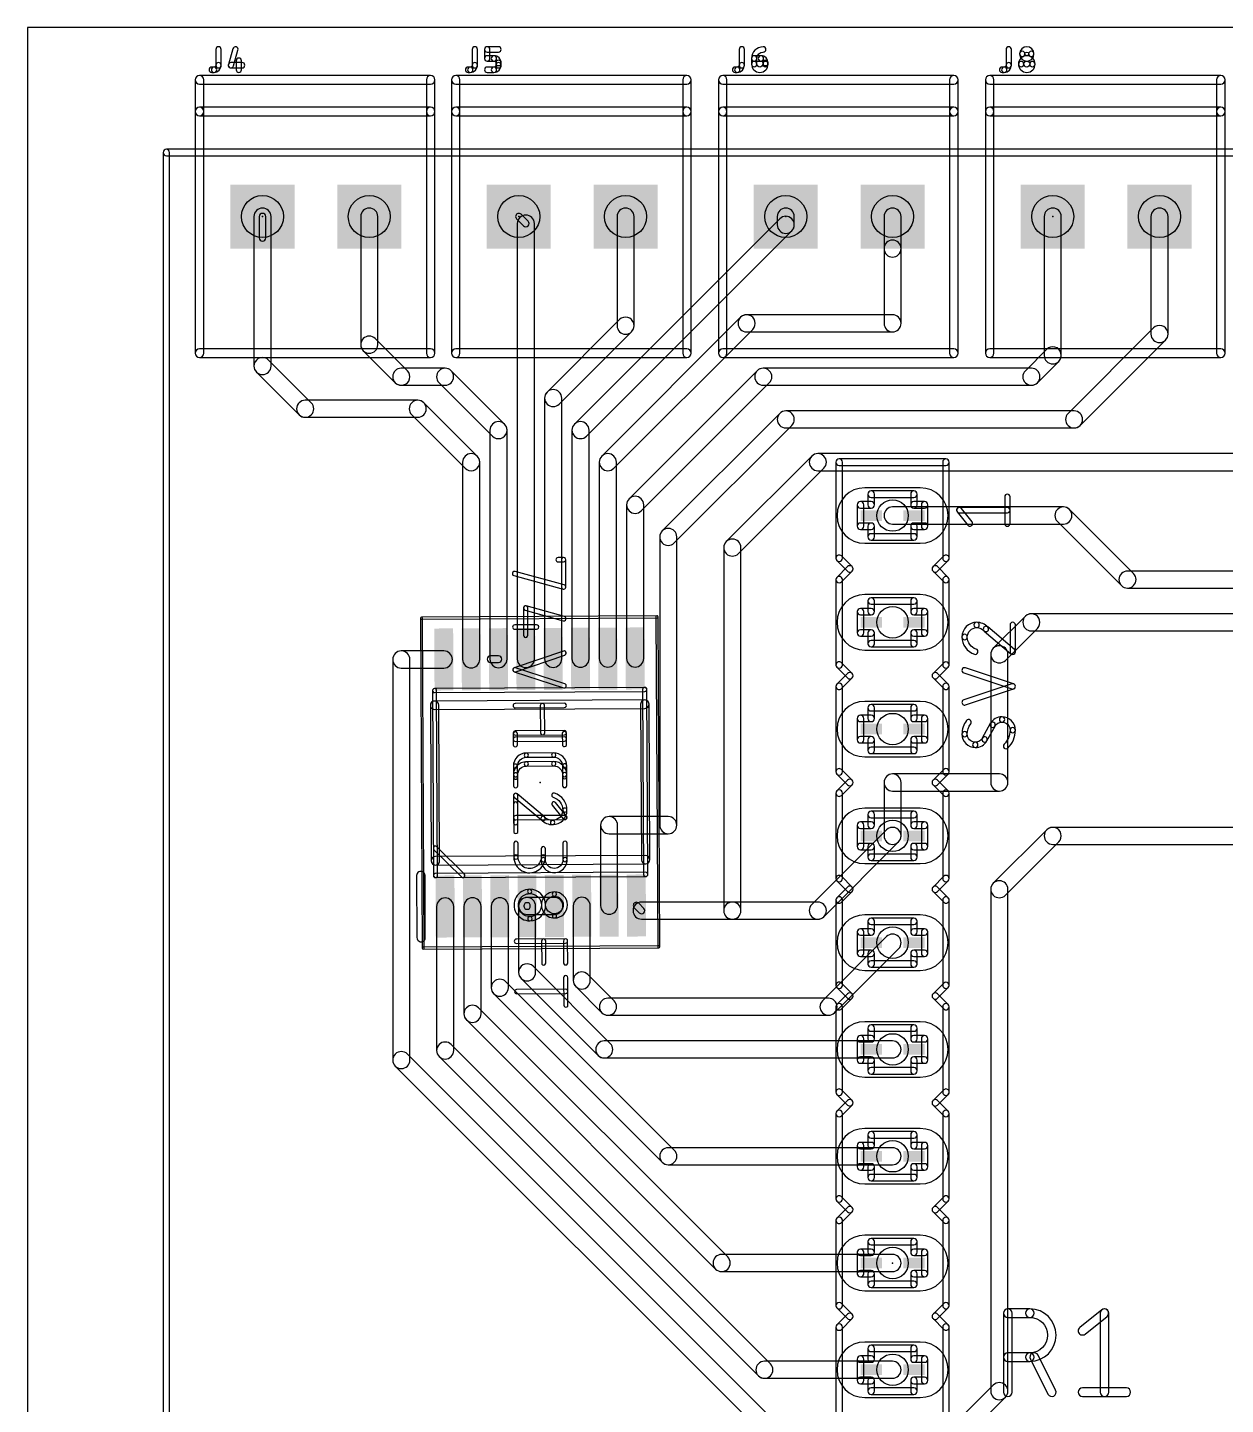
# Model space of a CAD drawing. Extents: x 0.21 to 1.9, y 0.09 to 2.16.
# Drawn here: x 0.21 to 1.332, y 0.868 to 2.157 of the extents above; entities that cross this region are included whole.
import ezdxf

# ---------------------------------------------------------------- set-up
doc = ezdxf.new("R2010")
doc.units = 0
for name, color, linetype in [('1', 22, 'CONTINUOUS'), ('17', 82, 'CONTINUOUS'), ('20', 30, 'CONTINUOUS'), ('21', 220, 'CONTINUOUS'), ('23', 7, 'CONTINUOUS'), ('25', 220, 'CONTINUOUS'), ('27', 220, 'CONTINUOUS'), ('51', 220, 'CONTINUOUS')]:
    doc.layers.add(name, color=color, linetype=linetype)

# ---------------------------------------------------------------- blocks, each defined once
blk = doc.blocks.new('RECT')
blk.add_solid([(-0.5, -0.5), (0.5, -0.5), (-0.5, 0.5), (0.5, 0.5)])
blk = doc.blocks.new('SQUAREP')
blk.add_solid([(-0.5, -0.5), (0.5, -0.5), (-0.5, 0.5), (0.5, 0.5)])
blk = doc.blocks.new('LONGP100')
blk.add_lwpolyline([(-0.5, -0.5), (0.5, -0.5, 1), (0.5, 0.5), (-0.5, 0.5, 1)], format="xyb", close=True)

msp = doc.modelspace()

# ---------------------------------------------------------------- linework, layer by layer
at = {"layer": '1'}
for points in [[(0.34, 2.037), (1.81, 2.037, 1), (1.81, 2.043), (0.34, 2.043, 1)], [(0.343, 0.15), (0.343, 2.04, 1), (0.337, 2.04), (0.337, 0.15, 1)], [(0.438, 1.84), (0.438, 1.98, 1), (0.422, 1.98), (0.422, 1.84, 1)], [(0.538, 1.86), (0.538, 1.98, 1), (0.522, 1.98), (0.522, 1.86, 1)], [(0.778, 1.877811), (0.778, 1.98, 1), (0.762, 1.98), (0.762, 1.877811, 1)], [(0.928, 1.97222), (0.928, 1.98, 1), (0.912, 1.98), (0.912, 1.97222, 1)], [(1.028, 1.95), (1.028, 1.98, 1), (1.012, 1.98), (1.012, 1.95, 1)], [(1.178, 1.85), (1.178, 1.98, 1), (1.162, 1.98), (1.162, 1.85, 1)], [(1.278, 1.87), (1.278, 1.98, 1), (1.262, 1.98), (1.262, 1.87, 1)], [(0.433, 1.96), (0.433, 1.98, 1), (0.427, 1.98), (0.427, 1.96, 1)], [(0.67872, 1.975522), (0.672121, 1.982121, 1), (0.667879, 1.977879), (0.674478, 1.97128, 1)], [(0.684599, 1.565601), (0.684599, 1.973401, 1), (0.668599, 1.973401), (0.668599, 1.565601, 1)], [(0.733437, 1.774343), (0.925657, 1.966563, 1), (0.914343, 1.977877), (0.722123, 1.785657, 1)], [(1.028, 1.88), (1.028, 1.95, 1), (1.012, 1.95), (1.012, 1.88, 1)], [(0.707846, 1.804343), (0.775657, 1.872154, 1), (0.764343, 1.883468), (0.696532, 1.815657, 1)], [(0.759027, 1.744343), (0.889027, 1.874343, 1), (0.877713, 1.885657), (0.747713, 1.755657, 1)], [(0.88337, 1.872), (1.02, 1.872, 1), (1.02, 1.888), (0.88337, 1.888, 1)], [(1.195657, 1.784343), (1.275657, 1.864343, 1), (1.264343, 1.875657), (1.184343, 1.795657, 1)], [(0.565657, 1.835657), (0.535657, 1.865657, 1), (0.524343, 1.854343), (0.554343, 1.824343, 1)], [(1.155657, 1.824343), (1.175657, 1.844343, 1), (1.164343, 1.855657), (1.144343, 1.835657, 1)], [(0.475657, 1.805657), (0.435657, 1.845657, 1), (0.424343, 1.834343), (0.464343, 1.794343, 1)], [(0.601009, 1.838), (0.56, 1.838, 1), (0.56, 1.822), (0.601009, 1.822, 1)], [(0.656666, 1.785657), (0.606666, 1.835657, 1), (0.595352, 1.824343), (0.645352, 1.774343, 1)], [(0.784617, 1.704343), (0.904617, 1.824343, 1), (0.893303, 1.835657), (0.773303, 1.715657, 1)], [(0.89896, 1.822), (1.15, 1.822, 1), (1.15, 1.838), (0.89896, 1.838, 1)], [(0.575419, 1.808), (0.47, 1.808, 1), (0.47, 1.792), (0.575419, 1.792, 1)], [(0.631076, 1.755657), (0.581076, 1.805657, 1), (0.569762, 1.794343), (0.619762, 1.744343, 1)], [(0.710189, 1.565735), (0.710189, 1.81, 1), (0.694189, 1.81), (0.694189, 1.565735, 1)], [(0.815657, 1.674343), (0.925657, 1.784343, 1), (0.914343, 1.795657), (0.804343, 1.685657, 1)], [(0.92, 1.782), (1.19, 1.782, 1), (1.19, 1.798), (0.92, 1.798, 1)], [(0.659009, 1.565467), (0.659009, 1.78, 1), (0.643009, 1.78), (0.643009, 1.565467, 1)], [(0.73578, 1.565869), (0.73578, 1.78, 1), (0.71978, 1.78), (0.71978, 1.565869, 1)], [(0.633419, 1.565333), (0.633419, 1.75, 1), (0.617419, 1.75), (0.617419, 1.565333, 1)], [(0.76137, 1.566003), (0.76137, 1.75, 1), (0.74537, 1.75), (0.74537, 1.566003, 1)], [(0.875657, 1.664343), (0.955657, 1.744343, 1), (0.944343, 1.755657), (0.864343, 1.675657, 1)], [(0.95, 1.742), (1.34, 1.742, 1), (1.34, 1.758), (0.95, 1.758, 1)], [(0.78696, 1.566137), (0.78696, 1.71, 1), (0.77096, 1.71), (0.77096, 1.566137, 1)], [(1.02, 1.692), (1.18, 1.692, 1), (1.18, 1.708), (1.02, 1.708, 1)], [(1.245657, 1.645657), (1.185657, 1.705657, 1), (1.174343, 1.694343), (1.234343, 1.634343, 1)], [(0.818, 1.41), (0.818, 1.68, 1), (0.802, 1.68), (0.802, 1.41, 1)], [(0.878, 1.33), (0.878, 1.67, 1), (0.862, 1.67), (0.862, 1.33, 1)], [(1.65, 1.648), (1.24, 1.648, 1), (1.24, 1.632), (1.65, 1.632, 1)], [(1.125657, 1.564343), (1.155657, 1.594343, 1), (1.144343, 1.605657), (1.114343, 1.575657, 1)], [(1.15, 1.592), (1.62, 1.592, 1), (1.62, 1.608), (1.15, 1.608, 1)], [(0.599829, 1.573199), (0.56, 1.573199, 1), (0.56, 1.557199), (0.599829, 1.557199, 1)], [(0.568, 1.19), (0.568, 1.565199, 1), (0.552, 1.565199), (0.552, 1.19, 1)], [(1.128, 1.45), (1.128, 1.57, 1), (1.112, 1.57), (1.112, 1.45, 1)], [(0.651009, 1.568467), (0.643429, 1.568467, 1), (0.643429, 1.562467), (0.651009, 1.562467, 1)], [(1.12, 1.458), (1.02, 1.458, 1), (1.02, 1.442), (1.12, 1.442, 1)], [(1.012, 1.45), (1.012, 1.4, 1), (1.028, 1.4), (1.028, 1.45, 1)], [(0.754581, 1.402), (0.81, 1.402, 1), (0.81, 1.418), (0.754581, 1.418, 1)], [(0.762581, 1.334667), (0.762581, 1.41, 1), (0.746581, 1.41), (0.746581, 1.334667, 1)], [(0.955657, 1.324343), (1.025657, 1.394343, 1), (1.014343, 1.405657), (0.944343, 1.335657, 1)], [(1.125657, 1.344343), (1.175657, 1.394343, 1), (1.164343, 1.405657), (1.114343, 1.355657, 1)], [(1.17, 1.392), (1.62, 1.392, 1), (1.62, 1.408), (1.17, 1.408, 1)], [(1.112, 1.35), (1.112, 0.88, 1), (1.128, 0.88), (1.128, 1.35, 1)], [(0.59304, 1.333863), (0.59304, 1.19896, 1), (0.60904, 1.19896), (0.60904, 1.333863, 1)], [(0.61863, 1.333997), (0.61863, 1.23337, 1), (0.63463, 1.23337), (0.63463, 1.333997, 1)], [(0.64422, 1.334131), (0.64422, 1.25778, 1), (0.66022, 1.25778), (0.66022, 1.334131, 1)], [(0.703401, 1.342399), (0.677811, 1.342399, 1), (0.677811, 1.326399), (0.703401, 1.326399, 1)], [(0.669811, 1.334265), (0.669811, 1.272189, 1), (0.685811, 1.272189), (0.685811, 1.334265, 1)], [(0.720991, 1.334533), (0.720991, 1.264533, 1), (0.736991, 1.264533), (0.736991, 1.334533, 1)], [(0.680811, 1.334265), (0.680811, 1.334399, 1), (0.674811, 1.334399), (0.674811, 1.334265, 1)], [(0.784972, 1.322), (0.87, 1.322, 1), (0.87, 1.338), (0.784972, 1.338, 1)], [(0.77805, 1.33268), (0.782851, 1.327879, 1), (0.787094, 1.332121), (0.782293, 1.336923, 1)], [(0.87, 1.322), (0.95, 1.322, 1), (0.95, 1.338), (0.87, 1.338, 1)], [(0.965657, 1.234343), (1.025657, 1.294343, 1), (1.014343, 1.305657), (0.954343, 1.245657, 1)], [(0.672154, 1.266533), (0.744343, 1.194343, 1), (0.755657, 1.205657), (0.683467, 1.277846, 1)], [(0.646563, 1.252123), (0.804343, 1.094343, 1), (0.815657, 1.105657), (0.657877, 1.263437, 1)], [(0.723334, 1.258876), (0.747867, 1.234343, 1), (0.759181, 1.245657), (0.734648, 1.27019, 1)], [(0.620973, 1.227713), (0.854343, 0.994343, 1), (0.865657, 1.005657), (0.632287, 1.239027, 1)], [(0.753524, 1.232), (0.96, 1.232, 1), (0.96, 1.248), (0.753524, 1.248, 1)], [(0.595383, 1.193303), (0.894343, 0.894343, 1), (0.905657, 0.905657), (0.606697, 1.204617, 1)], [(0.75, 1.192), (1.02, 1.192, 1), (1.02, 1.208), (0.75, 1.208, 1)], [(0.905657, 0.855657), (0.565657, 1.195657, 1), (0.554343, 1.184343), (0.894343, 0.844343, 1)], [(0.81, 1.092), (1.02, 1.092, 1), (1.02, 1.108), (0.81, 1.108, 1)], [(0.86, 0.992), (1.02, 0.992, 1), (1.02, 1.008), (0.86, 1.008, 1)], [(0.9, 0.892), (1.02, 0.892, 1), (1.02, 0.908), (0.9, 0.908, 1)], [(1.114343, 0.885657), (1.084343, 0.855657, 1), (1.095657, 0.844343), (1.125657, 0.874343, 1)]]:
    msp.add_lwpolyline(points, format="xyb", close=True, dxfattribs=at)
at = {"layer": '20'}
for p, q in [((1.859213, 2.157008), (0.21, 2.157008)), ((0.21, 2.157008), (0.21, 0.09))]:
    msp.add_line(p, q, dxfattribs=at)
for centre, radius in [((0.43, 1.98), 0.019685), ((0.53, 1.98), 0.019685), ((0.67, 1.98), 0.019685), ((0.77, 1.98), 0.019685), ((0.92, 1.98), 0.019685), ((1.02, 1.98), 0.019685), ((1.17, 1.98), 0.019685), ((1.27, 1.98), 0.019685), ((1.02, 1.7), 0.014764), ((1.02, 1.6), 0.014764), ((1.02, 1.5), 0.014764), ((1.02, 1.4), 0.014764), ((1.02, 1.3), 0.014764), ((1.02, 1.2), 0.014764), ((1.02, 1.1), 0.014764), ((1.02, 1), 0.014764), ((1.02, 0.9), 0.014764)]:
    msp.add_circle(centre, radius, dxfattribs=at)
at = {"layer": '21'}
for points in [[(0.370945, 2.103953), (0.58748, 2.103953, 1), (0.58748, 2.111953), (0.370945, 2.111953, 1)], [(0.374945, 2.078425), (0.374945, 2.107953, 1), (0.366945, 2.107953), (0.366945, 2.078425, 1)], [(0.58348, 2.107953), (0.58348, 2.078425, 1), (0.59148, 2.078425), (0.59148, 2.107953, 1)], [(0.610945, 2.103953), (0.82748, 2.103953, 1), (0.82748, 2.111953), (0.610945, 2.111953, 1)], [(0.614945, 2.078425), (0.614945, 2.107953, 1), (0.606945, 2.107953), (0.606945, 2.078425, 1)], [(0.82348, 2.107953), (0.82348, 2.078425, 1), (0.83148, 2.078425), (0.83148, 2.107953, 1)], [(0.860945, 2.103953), (1.07748, 2.103953, 1), (1.07748, 2.111953), (0.860945, 2.111953, 1)], [(0.864945, 2.078425), (0.864945, 2.107953, 1), (0.856945, 2.107953), (0.856945, 2.078425, 1)], [(1.07348, 2.107953), (1.07348, 2.078425, 1), (1.08148, 2.078425), (1.08148, 2.107953, 1)], [(1.110945, 2.103953), (1.32748, 2.103953, 1), (1.32748, 2.111953), (1.110945, 2.111953, 1)], [(1.114945, 2.078425), (1.114945, 2.107953, 1), (1.106945, 2.107953), (1.106945, 2.078425, 1)], [(1.32348, 2.107953), (1.32348, 2.078425, 1), (1.33148, 2.078425), (1.33148, 2.107953, 1)], [(0.374945, 1.852047), (0.374945, 2.078425, 1), (0.366945, 2.078425), (0.366945, 1.852047, 1)], [(0.370945, 2.074425), (0.58748, 2.074425, 1), (0.58748, 2.082425), (0.370945, 2.082425, 1)], [(0.58348, 2.078425), (0.58348, 1.852047, 1), (0.59148, 1.852047), (0.59148, 2.078425, 1)], [(0.614945, 1.852047), (0.614945, 2.078425, 1), (0.606945, 2.078425), (0.606945, 1.852047, 1)], [(0.610945, 2.074425), (0.82748, 2.074425, 1), (0.82748, 2.082425), (0.610945, 2.082425, 1)], [(0.82348, 2.078425), (0.82348, 1.852047, 1), (0.83148, 1.852047), (0.83148, 2.078425, 1)], [(0.864945, 1.852047), (0.864945, 2.078425, 1), (0.856945, 2.078425), (0.856945, 1.852047, 1)], [(0.860945, 2.074425), (1.07748, 2.074425, 1), (1.07748, 2.082425), (0.860945, 2.082425, 1)], [(1.07348, 2.078425), (1.07348, 1.852047, 1), (1.08148, 1.852047), (1.08148, 2.078425, 1)], [(1.114945, 1.852047), (1.114945, 2.078425, 1), (1.106945, 2.078425), (1.106945, 1.852047, 1)], [(1.110945, 2.074425), (1.32748, 2.074425, 1), (1.32748, 2.082425), (1.110945, 2.082425, 1)], [(1.32348, 2.078425), (1.32348, 1.852047, 1), (1.33148, 1.852047), (1.33148, 2.078425, 1)], [(0.58748, 1.856047), (0.370945, 1.856047, 1), (0.370945, 1.848047), (0.58748, 1.848047, 1)], [(0.82748, 1.856047), (0.610945, 1.856047, 1), (0.610945, 1.848047), (0.82748, 1.848047, 1)], [(1.07748, 1.856047), (0.860945, 1.856047, 1), (0.860945, 1.848047), (1.07748, 1.848047, 1)], [(1.32748, 1.856047), (1.110945, 1.856047, 1), (1.110945, 1.848047), (1.32748, 1.848047, 1)], [(1.07, 1.753), (0.97, 1.753, 1), (0.97, 1.747), (1.07, 1.747, 1)], [(0.967, 1.75), (0.967, 1.66, 1), (0.973, 1.66), (0.973, 1.75, 1)], [(1.073, 1.66), (1.073, 1.75, 1), (1.067, 1.75), (1.067, 1.66, 1)], [(1.13, 1.6925), (1.13, 1.7175, 1), (1.125, 1.7175), (1.125, 1.6925, 1)], [(1.094452, 1.694062), (1.084452, 1.706562, 1), (1.080548, 1.703438), (1.090548, 1.690938, 1)], [(1.0825, 1.7025), (1.1275, 1.7025, 1), (1.1275, 1.7075), (1.0825, 1.7075, 1)], [(0.967879, 1.657879), (0.977879, 1.647879, 1), (0.982121, 1.652121), (0.972121, 1.662121, 1)], [(0.977879, 1.652121), (0.967879, 1.642121, 1), (0.972121, 1.637879), (0.982121, 1.647879, 1)], [(1.062121, 1.647879), (1.072121, 1.657879, 1), (1.067879, 1.662121), (1.057879, 1.652121, 1)], [(1.072121, 1.642121), (1.062121, 1.652121, 1), (1.057879, 1.647879), (1.067879, 1.637879, 1)], [(0.967, 1.64), (0.967, 1.56, 1), (0.973, 1.56), (0.973, 1.64, 1)], [(1.073, 1.56), (1.073, 1.64, 1), (1.067, 1.64), (1.067, 1.56, 1)], [(0.967879, 1.557879), (0.977879, 1.547879, 1), (0.982121, 1.552121), (0.972121, 1.562121, 1)], [(1.062121, 1.547879), (1.072121, 1.557879, 1), (1.067879, 1.562121), (1.057879, 1.552121, 1)], [(0.977879, 1.552121), (0.967879, 1.542121, 1), (0.972121, 1.537879), (0.982121, 1.547879, 1)], [(1.072121, 1.542121), (1.062121, 1.552121, 1), (1.057879, 1.547879), (1.067879, 1.537879, 1)], [(0.967, 1.54), (0.967, 1.46, 1), (0.973, 1.46), (0.973, 1.54, 1)], [(1.073, 1.46), (1.073, 1.54, 1), (1.067, 1.54), (1.067, 1.46, 1)], [(0.591215, 1.518381), (0.788063, 1.519412, 1), (0.788022, 1.527286), (0.591174, 1.526255, 1)], [(0.595894, 1.376672), (0.595132, 1.522339, 1), (0.587258, 1.522298), (0.58802, 1.37663, 1)], [(0.784105, 1.523328), (0.784868, 1.377661, 1), (0.792742, 1.377702), (0.791979, 1.52337, 1)], [(0.967879, 1.457879), (0.977879, 1.447879, 1), (0.982121, 1.452121), (0.972121, 1.462121, 1)], [(1.062121, 1.447879), (1.072121, 1.457879, 1), (1.067879, 1.462121), (1.057879, 1.452121, 1)], [(0.977879, 1.452121), (0.967879, 1.442121, 1), (0.972121, 1.437879), (0.982121, 1.447879, 1)], [(1.072121, 1.442121), (1.062121, 1.452121, 1), (1.057879, 1.447879), (1.067879, 1.437879, 1)], [(0.967, 1.44), (0.967, 1.36, 1), (0.973, 1.36), (0.973, 1.44, 1)], [(1.073, 1.36), (1.073, 1.44, 1), (1.067, 1.44), (1.067, 1.36, 1)], [(0.788785, 1.381619), (0.591937, 1.380588, 1), (0.591978, 1.372714), (0.788826, 1.373745, 1)], [(0.582491, 1.30475), (0.582187, 1.36282, 1), (0.574313, 1.362779), (0.574617, 1.304709, 1)], [(0.967879, 1.357879), (0.977879, 1.347879, 1), (0.982121, 1.352121), (0.972121, 1.362121, 1)], [(1.062121, 1.347879), (1.072121, 1.357879, 1), (1.067879, 1.362121), (1.057879, 1.352121, 1)], [(0.977879, 1.352121), (0.967879, 1.342121, 1), (0.972121, 1.337879), (0.982121, 1.347879, 1)], [(0.967, 1.34), (0.967, 1.26, 1), (0.973, 1.26), (0.973, 1.34, 1)], [(1.072121, 1.342121), (1.062121, 1.352121, 1), (1.057879, 1.347879), (1.067879, 1.337879, 1)], [(1.073, 1.26), (1.073, 1.34, 1), (1.067, 1.34), (1.067, 1.26, 1)], [(0.967879, 1.257879), (0.977879, 1.247879, 1), (0.982121, 1.252121), (0.972121, 1.262121, 1)], [(0.977879, 1.252121), (0.967879, 1.242121, 1), (0.972121, 1.237879), (0.982121, 1.247879, 1)], [(1.062121, 1.247879), (1.072121, 1.257879, 1), (1.067879, 1.262121), (1.057879, 1.252121, 1)], [(1.072121, 1.242121), (1.062121, 1.252121, 1), (1.057879, 1.247879), (1.067879, 1.237879, 1)], [(0.967, 1.24), (0.967, 1.16, 1), (0.973, 1.16), (0.973, 1.24, 1)], [(1.073, 1.16), (1.073, 1.24, 1), (1.067, 1.24), (1.067, 1.16, 1)], [(0.967879, 1.157879), (0.977879, 1.147879, 1), (0.982121, 1.152121), (0.972121, 1.162121, 1)], [(1.062121, 1.147879), (1.072121, 1.157879, 1), (1.067879, 1.162121), (1.057879, 1.152121, 1)], [(0.977879, 1.152121), (0.967879, 1.142121, 1), (0.972121, 1.137879), (0.982121, 1.147879, 1)], [(1.072121, 1.142121), (1.062121, 1.152121, 1), (1.057879, 1.147879), (1.067879, 1.137879, 1)], [(0.967, 1.14), (0.967, 1.06, 1), (0.973, 1.06), (0.973, 1.14, 1)], [(1.073, 1.06), (1.073, 1.14, 1), (1.067, 1.14), (1.067, 1.06, 1)], [(0.967879, 1.057879), (0.977879, 1.047879, 1), (0.982121, 1.052121), (0.972121, 1.062121, 1)], [(1.062121, 1.047879), (1.072121, 1.057879, 1), (1.067879, 1.062121), (1.057879, 1.052121, 1)], [(0.977879, 1.052121), (0.967879, 1.042121, 1), (0.972121, 1.037879), (0.982121, 1.047879, 1)], [(1.072121, 1.042121), (1.062121, 1.052121, 1), (1.057879, 1.047879), (1.067879, 1.037879, 1)], [(0.967, 1.04), (0.967, 0.96, 1), (0.973, 0.96), (0.973, 1.04, 1)], [(1.073, 0.96), (1.073, 1.04, 1), (1.067, 1.04), (1.067, 0.96, 1)], [(0.967879, 0.957879), (0.977879, 0.947879, 1), (0.982121, 0.952121), (0.972121, 0.962121, 1)], [(1.062121, 0.947879), (1.072121, 0.957879, 1), (1.067879, 0.962121), (1.057879, 0.952121, 1)], [(0.977879, 0.952121), (0.967879, 0.942121, 1), (0.972121, 0.937879), (0.982121, 0.947879, 1)], [(0.967, 0.94), (0.967, 0.86, 1), (0.973, 0.86), (0.973, 0.94, 1)], [(1.072121, 0.942121), (1.062121, 0.952121, 1), (1.057879, 0.947879), (1.067879, 0.937879, 1)], [(1.073, 0.86), (1.073, 0.94, 1), (1.067, 0.94), (1.067, 0.86, 1)]]:
    msp.add_lwpolyline(points, format="xyb", close=True, dxfattribs=at)
at = {"layer": '23'}
for p in [(0.43, 1.98), (0.67, 1.98), (0.92, 1.98), (1.17, 1.98), (0.69, 1.45), (1.02, 1)]:
    msp.add_point(p, dxfattribs=at)
at = {"layer": '25'}
for points in [[(0.386333, 2.1365), (0.386333, 2.121722, 1), (0.391333, 2.121722), (0.391333, 2.1365, 1)], [(0.402258, 2.137187), (0.398036, 2.122409, 1), (0.402843, 2.121035), (0.407065, 2.135813, 1)], [(0.405328, 2.125944), (0.405328, 2.1175, 1), (0.410328, 2.1175), (0.410328, 2.125944, 1)], [(0.626333, 2.1365), (0.626333, 2.121722, 1), (0.631333, 2.121722), (0.631333, 2.1365, 1)], [(0.642939, 2.128055), (0.642939, 2.1365, 1), (0.637939, 2.1365), (0.637939, 2.128055, 1)], [(0.640439, 2.134), (0.650995, 2.134, 1), (0.650995, 2.139), (0.640439, 2.139, 1)], [(0.646773, 2.130555), (0.640439, 2.130555, 1), (0.640439, 2.125555), (0.646773, 2.125555, 1)], [(0.648495, 2.123833, 1), (0.653495, 2.123833, 0.414214), (0.646773, 2.130555, 1), (0.646773, 2.125555, -0.414214)], [(0.876333, 2.1365), (0.876333, 2.121722, 1), (0.881333, 2.121722), (0.881333, 2.1365, 1)], [(0.898884, 2.134, 1), (0.898884, 2.139, 0.414209), (0.887939, 2.128055, 1), (0.892939, 2.128055, -0.414209)], [(0.890439, 2.125555), (0.896773, 2.125555, 1), (0.896773, 2.130555), (0.890439, 2.130555, 1)], [(0.892939, 2.122778), (0.892939, 2.128055, 1), (0.887939, 2.128055), (0.887939, 2.122778, 1)], [(0.898495, 2.123833, 1), (0.903495, 2.123833, 0.414214), (0.896773, 2.130555, 1), (0.896773, 2.125555, -0.414214)], [(1.126333, 2.1365), (1.126333, 2.121722, 1), (1.131333, 2.121722), (1.131333, 2.1365, 1)], [(1.148495, 2.122778, 1), (1.153495, 2.122778, 1), (1.137939, 2.122778, 1), (1.142939, 2.122778, -1)], [(1.147439, 2.132278, 1), (1.152439, 2.132278, 1), (1.138995, 2.132278, 1), (1.143995, 2.132278, -1)], [(1.143995, 2.132278, 1), (1.138995, 2.132278, 1), (1.152439, 2.132278, 1), (1.147439, 2.132278, -1)], [(0.384611, 2.12), (0.3825, 2.12, 1), (0.3825, 2.115), (0.384611, 2.115, 1)], [(0.384611, 2.12, 1), (0.384611, 2.115, 0.414214), (0.391333, 2.121722, 1), (0.386333, 2.121722, -0.414214)], [(0.400439, 2.119222), (0.410995, 2.119222, 1), (0.410995, 2.124222), (0.400439, 2.124222, 1)], [(0.624611, 2.12), (0.6225, 2.12, 1), (0.6225, 2.115), (0.624611, 2.115, 1)], [(0.624611, 2.12, 1), (0.624611, 2.115, 0.414214), (0.631333, 2.121722, 1), (0.626333, 2.121722, -0.414214)], [(0.640439, 2.115), (0.646773, 2.115, 1), (0.646773, 2.12), (0.640439, 2.12, 1)], [(0.646773, 2.12, 1), (0.646773, 2.115, 0.414214), (0.653495, 2.121722, 1), (0.648495, 2.121722, -0.414214)], [(0.653495, 2.121722), (0.653495, 2.123833, 1), (0.648495, 2.123833), (0.648495, 2.121722, 1)], [(0.874611, 2.12), (0.8725, 2.12, 1), (0.8725, 2.115), (0.874611, 2.115, 1)], [(0.874611, 2.12, 1), (0.874611, 2.115, 0.414214), (0.881333, 2.121722, 1), (0.876333, 2.121722, -0.414214)], [(0.892939, 2.122778, 1), (0.887939, 2.122778, 1), (0.903495, 2.122778, 1), (0.898495, 2.122778, -1)], [(0.898495, 2.123833), (0.898495, 2.122778, 1), (0.903495, 2.122778), (0.903495, 2.123833, 1)], [(1.124611, 2.12), (1.1225, 2.12, 1), (1.1225, 2.115), (1.124611, 2.115, 1)], [(1.124611, 2.12, 1), (1.124611, 2.115, 0.414214), (1.131333, 2.121722, 1), (1.126333, 2.121722, -0.414214)], [(1.142939, 2.122778, 1), (1.137939, 2.122778, 1), (1.153495, 2.122778, 1), (1.148495, 2.122778, -1)], [(1.09875, 1.595, 1), (1.09875, 1.6, 0.414214), (1.085, 1.58625, 1), (1.09, 1.58625, -0.414214)], [(1.10569, 1.592026, 1), (1.10931, 1.595474, 0.205258), (1.09875, 1.6, 1), (1.09875, 1.595, -0.205258)], [(1.135, 1.5725), (1.135, 1.5975, 1), (1.13, 1.5975), (1.13, 1.5725, 1)], [(1.09, 1.58625, 1), (1.085, 1.58625, 0.325184), (1.09673, 1.570122, 1), (1.09827, 1.574878, -0.325184)], [(1.105881, 1.591845), (1.130881, 1.570595, 1), (1.134119, 1.574405), (1.109119, 1.595655, 1)], [(1.133291, 1.542372), (1.088291, 1.557372, 1), (1.086709, 1.552628), (1.131709, 1.537628, 1)], [(1.088291, 1.522628), (1.133291, 1.537628, 1), (1.131709, 1.542372), (1.086709, 1.527372, 1)], [(1.09325, 1.505, 1), (1.08925, 1.508, 0.162278), (1.085, 1.49525, 1), (1.09, 1.49525, -0.162278)], [(1.1225, 1.5065, 1), (1.1225, 1.5115, 0.265564), (1.111596, 1.505269, 1), (1.115904, 1.502731, -0.265564)], [(1.13, 1.499, 1), (1.135, 1.499, 0.414214), (1.1225, 1.5115, 1), (1.1225, 1.5065, -0.414214)], [(0.664761, 1.495563), (0.664814, 1.485341, 1), (0.668814, 1.485362), (0.668761, 1.495584, 1)], [(0.71076, 1.495804), (0.710814, 1.485581, 1), (0.714814, 1.485602), (0.71476, 1.495824, 1)], [(1.09, 1.49525, 1), (1.085, 1.49525, 0.414214), (1.0975, 1.48275, 1), (1.0975, 1.48775, -0.414214)], [(1.111555, 1.505197), (1.104055, 1.491447, 1), (1.108445, 1.489053), (1.115945, 1.502803, 1)], [(1.12449, 1.485775, 1), (1.12801, 1.482225, 0.2), (1.135, 1.499, 1), (1.13, 1.499, -0.2)], [(0.712776, 1.492703), (0.666777, 1.492462, 1), (0.666798, 1.488462), (0.712797, 1.488703, 1)], [(1.0975, 1.48775, 1), (1.0975, 1.48275, 0.265564), (1.108404, 1.488981, 1), (1.104096, 1.491519, -0.265564)], [(0.677141, 1.465424, 1), (0.67712, 1.469424, 0.41421), (0.664962, 1.457138, 1), (0.668962, 1.457159, -0.41421)], [(0.669015, 1.446937), (0.668962, 1.457159, 1), (0.664962, 1.457138), (0.665016, 1.446916, 1)], [(0.677141, 1.465424), (0.702696, 1.465558, 1), (0.702675, 1.469558), (0.67712, 1.469424, 1)], [(0.710961, 1.457379, 1), (0.714961, 1.4574, 0.414214), (0.702675, 1.469558, 1), (0.702696, 1.465558, -0.414214)], [(0.710961, 1.457379), (0.711015, 1.447157, 1), (0.715015, 1.447178), (0.714961, 1.4574, 1)], [(0.665105, 1.42973), (0.665239, 1.404175, 1), (0.669239, 1.404196), (0.669105, 1.429751, 1)], [(0.701327, 1.42867), (0.711616, 1.415947, 1), (0.714727, 1.418462), (0.704438, 1.431186, 1)], [(0.713161, 1.419204), (0.667162, 1.418963, 1), (0.667183, 1.414963), (0.713182, 1.415204, 1)], [(1.132, 0.879), (1.132, 0.953, 1), (1.124, 0.953), (1.124, 0.879, 1)], [(1.128, 0.949), (1.148555, 0.949, 1), (1.148555, 0.957), (1.128, 0.957, 1)], [(1.148555, 0.915889, 1), (1.148555, 0.907889, 1), (1.148555, 0.957, 1), (1.148555, 0.949, -1)], [(1.200334, 0.933432), (1.22089, 0.949877, 1), (1.215892, 0.956123), (1.195337, 0.939679, 1)], [(1.214391, 0.953), (1.214391, 0.879, 1), (1.222391, 0.879), (1.222391, 0.953, 1)], [(1.148555, 0.915889), (1.128, 0.915889, 1), (1.128, 0.907889), (1.148555, 0.907889, 1)], [(1.172689, 0.880789), (1.156244, 0.913678, 1), (1.149089, 0.9101), (1.165533, 0.877211, 1)], [(1.197836, 0.875), (1.238947, 0.875, 1), (1.238947, 0.883), (1.197836, 0.883, 1)]]:
    msp.add_lwpolyline(points, format="xyb", close=True, dxfattribs=at)
at = {"layer": '27'}
for points in [[(0.706807, 1.656618), (0.711918, 1.656645, 1), (0.711897, 1.660645), (0.706786, 1.660618, 1)], [(0.709908, 1.658634), (0.710041, 1.633079, 1), (0.714041, 1.6331), (0.713907, 1.658655, 1)], [(0.712567, 1.63502), (0.6665, 1.647556, 1), (0.66545, 1.643697), (0.711516, 1.63116, 1)], [(0.712736, 1.605349), (0.676905, 1.615384, 1), (0.675826, 1.611532), (0.711657, 1.601497, 1)], [(0.674366, 1.613448), (0.6745, 1.587892, 1), (0.678499, 1.587913), (0.678366, 1.613469, 1)], [(0.686671, 1.597623), (0.666227, 1.597516, 1), (0.666248, 1.593516), (0.686692, 1.593623, 1)], [(0.711723, 1.573095), (0.665804, 1.557521, 1), (0.667088, 1.553733), (0.713008, 1.569307, 1)], [(0.665824, 1.553727), (0.711903, 1.538635, 1), (0.713148, 1.542436), (0.667069, 1.557528, 1)], [(0.666633, 1.519906), (0.712632, 1.520147, 1), (0.712611, 1.524147), (0.666612, 1.523906, 1)], [(0.690178, 1.522029), (0.690312, 1.496474, 1), (0.694311, 1.496495), (0.694178, 1.52205, 1)], [(0.712745, 1.498591), (0.666746, 1.49835, 1), (0.666767, 1.494351), (0.712766, 1.494591, 1)], [(0.677098, 1.473591, 1), (0.677077, 1.477591, 0.41421), (0.664919, 1.465305, 1), (0.668919, 1.465326, -0.41421)], [(0.677098, 1.473591), (0.702653, 1.473724, 1), (0.702632, 1.477724), (0.677077, 1.477591, 1)], [(0.710918, 1.465545, 1), (0.714918, 1.465566, 0.414214), (0.702632, 1.477724, 1), (0.702653, 1.473724, -0.414214)], [(0.668972, 1.455103), (0.668919, 1.465326, 1), (0.664919, 1.465305), (0.664972, 1.455083, 1)], [(0.710918, 1.465545), (0.710972, 1.455323, 1), (0.714972, 1.455344), (0.714918, 1.465566, 1)], [(0.694018, 1.41785), (0.66835, 1.439438, 1), (0.665775, 1.436376), (0.691444, 1.414788, 1)], [(0.665062, 1.437897), (0.665196, 1.412341, 1), (0.669196, 1.412362), (0.669062, 1.437917, 1)], [(0.711135, 1.424082, 1), (0.715135, 1.424103, 0.32521), (0.703446, 1.44, 1), (0.702233, 1.436188, -0.32521)], [(0.701685, 1.414532, 1), (0.701706, 1.410533, 0.414195), (0.715135, 1.424103, 1), (0.711135, 1.424082, -0.414195)], [(0.694172, 1.417706, 1), (0.69129, 1.414932, 0.205233), (0.701706, 1.410533, 1), (0.701685, 1.414532, -0.205233)], [(0.665298, 1.392897), (0.665365, 1.38012, 1), (0.669365, 1.380141), (0.669298, 1.392918, 1)], [(0.711297, 1.393138), (0.711377, 1.377805, 1), (0.715377, 1.377826), (0.715297, 1.393159, 1)], [(0.669365, 1.380141, 1), (0.665365, 1.38012, 1.00001), (0.69492, 1.380274, 1), (0.69092, 1.380253, -1.00001)], [(0.694933, 1.377719), (0.69488, 1.387941, 1), (0.69088, 1.38792), (0.690933, 1.377698, 1)], [(0.694933, 1.377719, 1), (0.690933, 1.377698, 1), (0.715377, 1.377826, 1), (0.711377, 1.377805, -1)], [(0.680321, 1.345975, 1), (0.6803, 1.349975, 1.000039), (0.680455, 1.32042, 1), (0.680434, 1.32442, -1.000039)], [(0.680434, 1.32442, 1), (0.680455, 1.32042, 0.999961), (0.6803, 1.349975, 1), (0.680321, 1.345975, -0.999961)], [(0.703334, 1.34354, 1), (0.703313, 1.34754, 1.000036), (0.703441, 1.323096, 1), (0.70342, 1.327096, -1.000036)], [(0.70342, 1.327096, 1), (0.703441, 1.323096, 0.999964), (0.703313, 1.34754, 1), (0.703334, 1.34354, -0.999964)], [(0.667788, 1.29932), (0.713787, 1.299561, 1), (0.713766, 1.303561), (0.667767, 1.30332, 1)], [(0.691332, 1.301443), (0.691439, 1.280999, 1), (0.695439, 1.28102), (0.695332, 1.301464, 1)], [(0.711776, 1.30155), (0.711883, 1.281106, 1), (0.715883, 1.281127), (0.715776, 1.301571, 1)], [(0.711956, 1.267139), (0.71209, 1.241584, 1), (0.71609, 1.241605), (0.715956, 1.26716, 1)], [(0.668034, 1.252132), (0.714034, 1.252373, 1), (0.714013, 1.256373), (0.668014, 1.256132, 1)]]:
    msp.add_lwpolyline(points, format="xyb", close=True, dxfattribs=at)
at = {"layer": '51'}
for points in [[(1.04, 1.723), (1, 1.723, 1), (1, 1.717), (1.04, 1.717, 1)], [(0.997, 1.72), (0.997, 1.71, 1), (1.003, 1.71), (1.003, 1.72, 1)], [(1.043, 1.71), (1.043, 1.72, 1), (1.037, 1.72), (1.037, 1.71, 1)], [(1, 1.713), (0.99, 1.713, 1), (0.99, 1.707), (1, 1.707, 1)], [(0.987, 1.71), (0.987, 1.69, 1), (0.993, 1.69), (0.993, 1.71, 1)], [(1.05, 1.713), (1.04, 1.713, 1), (1.04, 1.707), (1.05, 1.707, 1)], [(1.053, 1.69), (1.053, 1.71, 1), (1.047, 1.71), (1.047, 1.69, 1)], [(0.99, 1.687), (1, 1.687, 1), (1, 1.693), (0.99, 1.693, 1)], [(0.997, 1.69), (0.997, 1.68, 1), (1.003, 1.68), (1.003, 1.69, 1)], [(1.043, 1.68), (1.043, 1.69, 1), (1.037, 1.69), (1.037, 1.68, 1)], [(1.04, 1.687), (1.05, 1.687, 1), (1.05, 1.693), (1.04, 1.693, 1)], [(1, 1.677), (1.04, 1.677, 1), (1.04, 1.683), (1, 1.683, 1)], [(1, 1.613), (0.99, 1.613, 1), (0.99, 1.607), (1, 1.607, 1)], [(0.987, 1.61), (0.987, 1.59, 1), (0.993, 1.59), (0.993, 1.61, 1)], [(1.04, 1.623), (1, 1.623, 1), (1, 1.617), (1.04, 1.617, 1)], [(0.997, 1.62), (0.997, 1.61, 1), (1.003, 1.61), (1.003, 1.62, 1)], [(1.043, 1.61), (1.043, 1.62, 1), (1.037, 1.62), (1.037, 1.61, 1)], [(1.05, 1.613), (1.04, 1.613, 1), (1.04, 1.607), (1.05, 1.607, 1)], [(1.053, 1.59), (1.053, 1.61, 1), (1.047, 1.61), (1.047, 1.59, 1)], [(0.578961, 1.602964), (0.799431, 1.604118, 1), (0.79942, 1.606087), (0.578951, 1.604932, 1)], [(0.581559, 1.294902), (0.57994, 1.603953, 1), (0.577972, 1.603943), (0.57959, 1.294892, 1)], [(0.798441, 1.605097), (0.80006, 1.296047, 1), (0.802028, 1.296057), (0.80041, 1.605108, 1)], [(0.99, 1.587), (1, 1.587, 1), (1, 1.593), (0.99, 1.593, 1)], [(0.997, 1.59), (0.997, 1.58, 1), (1.003, 1.58), (1.003, 1.59, 1)], [(1.043, 1.58), (1.043, 1.59, 1), (1.037, 1.59), (1.037, 1.58, 1)], [(1.04, 1.587), (1.05, 1.587, 1), (1.05, 1.593), (1.04, 1.593, 1)], [(1, 1.577), (1.04, 1.577, 1), (1.04, 1.583), (1, 1.583, 1)], [(0.591133, 1.534129), (0.787981, 1.53516, 1), (0.78796, 1.539097), (0.591112, 1.538066, 1)], [(0.593998, 1.362882), (0.593091, 1.536108, 1), (0.589154, 1.536087), (0.590061, 1.362861, 1)], [(0.786002, 1.537118), (0.786909, 1.363892, 1), (0.790846, 1.363913), (0.789939, 1.537139, 1)], [(1.04, 1.523), (1, 1.523, 1), (1, 1.517), (1.04, 1.517, 1)], [(0.997, 1.52), (0.997, 1.51, 1), (1.003, 1.51), (1.003, 1.52, 1)], [(1.043, 1.51), (1.043, 1.52, 1), (1.037, 1.52), (1.037, 1.51, 1)], [(1, 1.513), (0.99, 1.513, 1), (0.99, 1.507), (1, 1.507, 1)], [(0.987, 1.51), (0.987, 1.49, 1), (0.993, 1.49), (0.993, 1.51, 1)], [(1.05, 1.513), (1.04, 1.513, 1), (1.04, 1.507), (1.05, 1.507, 1)], [(1.053, 1.49), (1.053, 1.51, 1), (1.047, 1.51), (1.047, 1.49, 1)], [(0.99, 1.487), (1, 1.487, 1), (1, 1.493), (0.99, 1.493, 1)], [(0.997, 1.49), (0.997, 1.48, 1), (1.003, 1.48), (1.003, 1.49, 1)], [(1, 1.477), (1.04, 1.477, 1), (1.04, 1.483), (1, 1.483, 1)], [(1.043, 1.48), (1.043, 1.49, 1), (1.037, 1.49), (1.037, 1.48, 1)], [(1.04, 1.487), (1.05, 1.487, 1), (1.05, 1.493), (1.04, 1.493, 1)], [(1.04, 1.423), (1, 1.423, 1), (1, 1.417), (1.04, 1.417, 1)], [(0.997, 1.42), (0.997, 1.41, 1), (1.003, 1.41), (1.003, 1.42, 1)], [(1.043, 1.41), (1.043, 1.42, 1), (1.037, 1.42), (1.037, 1.41, 1)], [(1, 1.413), (0.99, 1.413, 1), (0.99, 1.407), (1, 1.407, 1)], [(0.987, 1.41), (0.987, 1.39, 1), (0.993, 1.39), (0.993, 1.41, 1)], [(1.05, 1.413), (1.04, 1.413, 1), (1.04, 1.407), (1.05, 1.407, 1)], [(1.053, 1.39), (1.053, 1.41, 1), (1.047, 1.41), (1.047, 1.39, 1)], [(0.99, 1.387), (1, 1.387, 1), (1, 1.393), (0.99, 1.393, 1)], [(0.997, 1.39), (0.997, 1.38, 1), (1.003, 1.38), (1.003, 1.39, 1)], [(1.043, 1.38), (1.043, 1.39, 1), (1.037, 1.39), (1.037, 1.38, 1)], [(1.04, 1.387), (1.05, 1.387, 1), (1.05, 1.393), (1.04, 1.393, 1)], [(0.619004, 1.364405), (0.59328, 1.389861, 1), (0.590511, 1.387063), (0.616235, 1.361606, 1)], [(1, 1.377), (1.04, 1.377, 1), (1.04, 1.383), (1, 1.383, 1)], [(0.788867, 1.365871), (0.592019, 1.36484, 1), (0.59204, 1.360903), (0.788888, 1.361934, 1)], [(1.04, 1.323), (1, 1.323, 1), (1, 1.317), (1.04, 1.317, 1)], [(0.997, 1.32), (0.997, 1.31, 1), (1.003, 1.31), (1.003, 1.32, 1)], [(1.043, 1.31), (1.043, 1.32, 1), (1.037, 1.32), (1.037, 1.31, 1)], [(1, 1.313), (0.99, 1.313, 1), (0.99, 1.307), (1, 1.307, 1)], [(0.987, 1.31), (0.987, 1.29, 1), (0.993, 1.29), (0.993, 1.31, 1)], [(1.05, 1.313), (1.04, 1.313, 1), (1.04, 1.307), (1.05, 1.307, 1)], [(1.053, 1.29), (1.053, 1.31, 1), (1.047, 1.31), (1.047, 1.29, 1)], [(0.801039, 1.297036), (0.580569, 1.295882, 1), (0.580579, 1.293913), (0.801049, 1.295067, 1)], [(0.99, 1.287), (1, 1.287, 1), (1, 1.293), (0.99, 1.293, 1)], [(0.997, 1.29), (0.997, 1.28, 1), (1.003, 1.28), (1.003, 1.29, 1)], [(1.043, 1.28), (1.043, 1.29, 1), (1.037, 1.29), (1.037, 1.28, 1)], [(1.04, 1.287), (1.05, 1.287, 1), (1.05, 1.293), (1.04, 1.293, 1)], [(1, 1.277), (1.04, 1.277, 1), (1.04, 1.283), (1, 1.283, 1)], [(1, 1.213), (0.99, 1.213, 1), (0.99, 1.207), (1, 1.207, 1)], [(0.987, 1.21), (0.987, 1.19, 1), (0.993, 1.19), (0.993, 1.21, 1)], [(1.04, 1.223), (1, 1.223, 1), (1, 1.217), (1.04, 1.217, 1)], [(0.997, 1.22), (0.997, 1.21, 1), (1.003, 1.21), (1.003, 1.22, 1)], [(1.043, 1.21), (1.043, 1.22, 1), (1.037, 1.22), (1.037, 1.21, 1)], [(1.05, 1.213), (1.04, 1.213, 1), (1.04, 1.207), (1.05, 1.207, 1)], [(1.053, 1.19), (1.053, 1.21, 1), (1.047, 1.21), (1.047, 1.19, 1)], [(0.99, 1.187), (1, 1.187, 1), (1, 1.193), (0.99, 1.193, 1)], [(0.997, 1.19), (0.997, 1.18, 1), (1.003, 1.18), (1.003, 1.19, 1)], [(1.043, 1.18), (1.043, 1.19, 1), (1.037, 1.19), (1.037, 1.18, 1)], [(1.04, 1.187), (1.05, 1.187, 1), (1.05, 1.193), (1.04, 1.193, 1)], [(1, 1.177), (1.04, 1.177, 1), (1.04, 1.183), (1, 1.183, 1)], [(1.04, 1.123), (1, 1.123, 1), (1, 1.117), (1.04, 1.117, 1)], [(0.997, 1.12), (0.997, 1.11, 1), (1.003, 1.11), (1.003, 1.12, 1)], [(1.043, 1.11), (1.043, 1.12, 1), (1.037, 1.12), (1.037, 1.11, 1)], [(1, 1.113), (0.99, 1.113, 1), (0.99, 1.107), (1, 1.107, 1)], [(0.987, 1.11), (0.987, 1.09, 1), (0.993, 1.09), (0.993, 1.11, 1)], [(1.05, 1.113), (1.04, 1.113, 1), (1.04, 1.107), (1.05, 1.107, 1)], [(1.053, 1.09), (1.053, 1.11, 1), (1.047, 1.11), (1.047, 1.09, 1)], [(0.99, 1.087), (1, 1.087, 1), (1, 1.093), (0.99, 1.093, 1)], [(0.997, 1.09), (0.997, 1.08, 1), (1.003, 1.08), (1.003, 1.09, 1)], [(1.043, 1.08), (1.043, 1.09, 1), (1.037, 1.09), (1.037, 1.08, 1)], [(1.04, 1.087), (1.05, 1.087, 1), (1.05, 1.093), (1.04, 1.093, 1)], [(1, 1.077), (1.04, 1.077, 1), (1.04, 1.083), (1, 1.083, 1)], [(1.04, 1.023), (1, 1.023, 1), (1, 1.017), (1.04, 1.017, 1)], [(0.997, 1.02), (0.997, 1.01, 1), (1.003, 1.01), (1.003, 1.02, 1)], [(1.043, 1.01), (1.043, 1.02, 1), (1.037, 1.02), (1.037, 1.01, 1)], [(1, 1.013), (0.99, 1.013, 1), (0.99, 1.007), (1, 1.007, 1)], [(0.987, 1.01), (0.987, 0.99, 1), (0.993, 0.99), (0.993, 1.01, 1)], [(1.05, 1.013), (1.04, 1.013, 1), (1.04, 1.007), (1.05, 1.007, 1)], [(1.053, 0.99), (1.053, 1.01, 1), (1.047, 1.01), (1.047, 0.99, 1)], [(0.99, 0.987), (1, 0.987, 1), (1, 0.993), (0.99, 0.993, 1)], [(0.997, 0.99), (0.997, 0.98, 1), (1.003, 0.98), (1.003, 0.99, 1)], [(1.043, 0.98), (1.043, 0.99, 1), (1.037, 0.99), (1.037, 0.98, 1)], [(1.04, 0.987), (1.05, 0.987, 1), (1.05, 0.993), (1.04, 0.993, 1)], [(1, 0.977), (1.04, 0.977, 1), (1.04, 0.983), (1, 0.983, 1)], [(1.04, 0.923), (1, 0.923, 1), (1, 0.917), (1.04, 0.917, 1)], [(0.997, 0.92), (0.997, 0.91, 1), (1.003, 0.91), (1.003, 0.92, 1)], [(1.043, 0.91), (1.043, 0.92, 1), (1.037, 0.92), (1.037, 0.91, 1)], [(1, 0.913), (0.99, 0.913, 1), (0.99, 0.907), (1, 0.907, 1)], [(0.987, 0.91), (0.987, 0.89, 1), (0.993, 0.89), (0.993, 0.91, 1)], [(1.05, 0.913), (1.04, 0.913, 1), (1.04, 0.907), (1.05, 0.907, 1)], [(1.053, 0.89), (1.053, 0.91, 1), (1.047, 0.91), (1.047, 0.89, 1)], [(0.99, 0.887), (1, 0.887, 1), (1, 0.893), (0.99, 0.893, 1)], [(0.997, 0.89), (0.997, 0.88, 1), (1.003, 0.88), (1.003, 0.89, 1)], [(1.043, 0.88), (1.043, 0.89, 1), (1.037, 0.89), (1.037, 0.88, 1)], [(1.04, 0.887), (1.05, 0.887, 1), (1.05, 0.893), (1.04, 0.893, 1)], [(1, 0.877), (1.04, 0.877, 1), (1.04, 0.883), (1, 0.883, 1)]]:
    msp.add_lwpolyline(points, format="xyb", close=True, dxfattribs=at)

# ---------------------------------------------------------------- block references
at = {"layer": '1', "xscale": 0.058071, "yscale": 0.017717, "rotation": 90.3}
for p in [(0.599829, 1.565199), (0.625419, 1.565333), (0.651009, 1.565467), (0.676599, 1.565601), (0.702189, 1.565735), (0.72778, 1.565869), (0.75337, 1.566003), (0.77896, 1.566137), (0.60104, 1.333863), (0.62663, 1.333997), (0.65222, 1.334131), (0.677811, 1.334265), (0.703401, 1.334399), (0.728991, 1.334533), (0.754581, 1.334667), (0.780171, 1.334801)]:
    msp.add_blockref('RECT', p, dxfattribs=at)
at = {"layer": '17'}
for name, p, xscale, yscale in [('SQUAREP', (0.43, 1.98), 0.06, 0.06), ('SQUAREP', (0.43, 1.98), 0.06, 0.06), ('SQUAREP', (0.53, 1.98), 0.06, 0.06), ('SQUAREP', (0.53, 1.98), 0.06, 0.06), ('SQUAREP', (0.67, 1.98), 0.06, 0.06), ('SQUAREP', (0.67, 1.98), 0.06, 0.06), ('SQUAREP', (0.77, 1.98), 0.06, 0.06), ('SQUAREP', (0.77, 1.98), 0.06, 0.06), ('SQUAREP', (0.92, 1.98), 0.06, 0.06), ('SQUAREP', (0.92, 1.98), 0.06, 0.06), ('SQUAREP', (1.02, 1.98), 0.06, 0.06), ('SQUAREP', (1.02, 1.98), 0.06, 0.06), ('SQUAREP', (1.17, 1.98), 0.06, 0.06), ('SQUAREP', (1.17, 1.98), 0.06, 0.06), ('SQUAREP', (1.27, 1.98), 0.06, 0.06), ('SQUAREP', (1.27, 1.98), 0.06, 0.06), ('LONGP100', (1.02, 1.7), 0.052, 0.052), ('LONGP100', (1.02, 1.7), 0.052, 0.052), ('LONGP100', (1.02, 1.6), 0.052, 0.052), ('LONGP100', (1.02, 1.6), 0.052, 0.052), ('LONGP100', (1.02, 1.5), 0.052, 0.052), ('LONGP100', (1.02, 1.5), 0.052, 0.052), ('LONGP100', (1.02, 1.4), 0.052, 0.052), ('LONGP100', (1.02, 1.4), 0.052, 0.052), ('LONGP100', (1.02, 1.3), 0.052, 0.052), ('LONGP100', (1.02, 1.3), 0.052, 0.052), ('LONGP100', (1.02, 1.2), 0.052, 0.052), ('LONGP100', (1.02, 1.2), 0.052, 0.052), ('LONGP100', (1.02, 1.1), 0.052, 0.052), ('LONGP100', (1.02, 1.1), 0.052, 0.052), ('LONGP100', (1.02, 1), 0.052, 0.052), ('LONGP100', (1.02, 1), 0.052, 0.052), ('LONGP100', (1.02, 0.9), 0.052, 0.052), ('LONGP100', (1.02, 0.9), 0.052, 0.052)]:
    msp.add_blockref(name, p, dxfattribs=dict(at, xscale=xscale, yscale=yscale))
at = {"layer": '51', "xscale": 0.01, "yscale": 0.02, "rotation": 270}
for p in [(1, 1.7), (1.04, 1.7), (1, 1.6), (1.04, 1.6), (1, 1.5), (1.04, 1.5), (1, 1.4), (1.04, 1.4), (1, 1.3), (1.04, 1.3), (1, 1.2), (1.04, 1.2), (1, 1.1), (1.04, 1.1), (1, 1), (1.04, 1), (1, 0.9), (1.04, 0.9)]:
    msp.add_blockref('RECT', p, dxfattribs=at)

doc.saveas('drawing.dxf')
